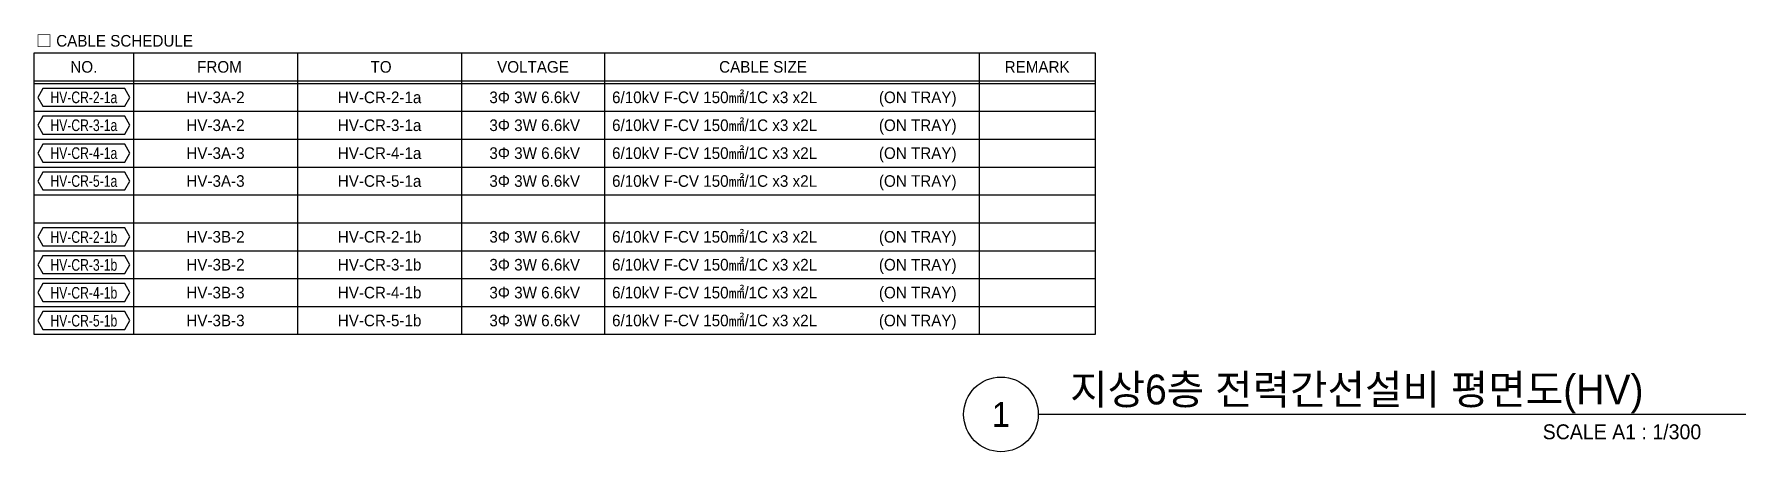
# Model space of a CAD drawing. Header units: millimetres. Extents: x 14100 to 374841, y -351975 to 881100.
# Drawn here: x 32454 to 135622, y 721650 to 746796 of the extents above; entities that cross this region are included whole.
import ezdxf
from ezdxf.enums import TextEntityAlignment as Align

# ---------------------------------------------------------------- set-up
doc = ezdxf.new("R2010")
doc.units = ezdxf.units.MM
doc.header["$LTSCALE"] = 150
for name, color, linetype in [('-----26 Electrical Cable Tray_HV_발전기 B', 103, 'Continuous'), ('-----29 Cable Schedule', 1, 'Continuous'), ('-----29 Indicator', 1, 'Continuous'), ('-----29 주기', 1, 'Continuous'), ('-----30 Text', 2, 'Continuous'), ('-----41 Drawing Title', 2, 'Continuous')]:
    doc.layers.add(name, color=color, linetype=linetype)
doc.styles.add('ELEC', font='')
doc.styles.get('ELEC').set_extended_font_data('Dotum')

msp = doc.modelspace()

# ---------------------------------------------------------------- linework, layer by layer
at = {"layer": '-----41 Drawing Title', "color": 7}
msp.add_line((135622, 723900), (92978, 723900), dxfattribs=at)
msp.add_circle((90728, 723900), 2250, dxfattribs=at)

# ---------------------------------------------------------------- texts
at = {"layer": '-----41 Drawing Title', "color": 2, "style": 'ELEC'}
msp.add_text('지상6층 전력간선설비 평면도(HV)', height=1800, dxfattribs=at).set_placement((94895, 724500))
at = {"layer": '-----41 Drawing Title', "color": 7, "style": 'ELEC'}
msp.add_text('1', height=1500, dxfattribs=at).set_placement((90728, 723900), align=Align.MIDDLE)
at = {"layer": '-----41 Drawing Title', "style": 'ELEC'}
msp.add_text('SCALE A1 : 1/300', height=900, dxfattribs=at).set_placement((132937, 722400), align=Align.RIGHT)

# ---------------------------------------------------------------- wipeouts: each hides what was drawn before it
at = {"color": 3}
msp.add_wipeout([(32454, 745672), (96407, 745672), (96407, 728716), (32454, 728716)], dxfattribs=at).translate(0, 0, 0).dxf.layer = '-----26 Electrical Cable Tray_HV_발전기 B'

# ---------------------------------------------------------------- next in the draw order: linework, layer by layer
at = {"layer": '-----29 Cable Schedule'}
for p, q in [((38434, 745672, 0), (38434, 743836, 0)), ((48325, 745672, 0), (48325, 743836, 0)), ((58217, 745672, 0), (58217, 743836, 0)), ((66828, 745672, 0), (66828, 743836, 0)), ((89407, 745672, 0), (89407, 743836, 0))]:
    msp.add_line(p, q, dxfattribs=at)
at = {"layer": '-----29 Cable Schedule', "color": 3}
for p, q in [((32454, 743992, 0), (96407, 743992, 0)), ((32454, 743836, 0), (96407, 743836, 0))]:
    msp.add_line(p, q, dxfattribs=at)
at = {"layer": '-----29 Cable Schedule', "color": 1}
for p, q in [((38434, 743836, 0), (38434, 728716, 0)), ((48325, 743836, 0), (48325, 728716, 0)), ((58217, 743836, 0), (58217, 728716, 0)), ((66828, 743836, 0), (66828, 728716, 0)), ((89407, 743836, 0), (89407, 728716, 0)), ((32454, 742156, 0), (96407, 742156, 0)), ((32454, 740476, 0), (96407, 740476, 0)), ((32454, 738796, 0), (96407, 738796, 0)), ((32454, 737116, 0), (96407, 737116, 0)), ((32454, 735436, 0), (96407, 735436, 0)), ((32454, 733756, 0), (96407, 733756, 0)), ((32454, 732076, 0), (96407, 732076, 0)), ((32454, 730396, 0), (96407, 730396, 0))]:
    msp.add_line(p, q, dxfattribs=at)
at = {"layer": '-----29 Cable Schedule', "color": 3, "elevation": 0}
msp.add_lwpolyline([(32454, 745672), (96407, 745672), (96407, 728716), (32454, 728716)], close=True, dxfattribs=at)
at = {"layer": '-----29 주기', "elevation": 0}
for points in [[(32974, 743535), (32663, 742996), (32974, 742457), (37913, 742457), (38224, 742996), (37913, 743535)], [(32974, 741855), (32663, 741316), (32974, 740777), (37913, 740777), (38224, 741316), (37913, 741855)], [(32974, 740175), (32663, 739636), (32974, 739097), (37913, 739097), (38224, 739636), (37913, 740175)], [(32974, 738495), (32663, 737956), (32974, 737417), (37913, 737417), (38224, 737956), (37913, 738495)], [(32974, 735135), (32663, 734596), (32974, 734057), (37913, 734057), (38224, 734596), (37913, 735135)], [(32974, 733455), (32663, 732916), (32974, 732377), (37913, 732377), (38224, 732916), (37913, 733455)], [(32974, 731775), (32663, 731236), (32974, 730697), (37913, 730697), (38224, 731236), (37913, 731775)], [(32974, 730095), (32663, 729556), (32974, 729017), (37913, 729017), (38224, 729556), (37913, 730095)]]:
    msp.add_lwpolyline(points, close=True, dxfattribs=at)

# ---------------------------------------------------------------- next in the draw order: texts
at = {"layer": '-----29 Indicator', "color": 2, "linetype": 'Continuous', "style": 'ELEC'}
msp.add_text('□ CABLE SCHEDULE', height=700, dxfattribs=at).set_placement((32569, 746401, 0), align=Align.MIDDLE_LEFT)
at = {"layer": '-----30 Text', "style": 'ELEC'}
msp.add_text('NO.', height=700, dxfattribs=at).set_placement((35444, 744832, 0), align=Align.MIDDLE)
for s, p in [('FROM', (43620, 744832, 0)), ('TO', (53359, 744832, 0)), ('VOLTAGE', (62519, 744832, 0)), ('CABLE SIZE', (76385, 744832, 0)), ('REMARK', (92907, 744832, 0)), ('HV-3A-2', (43379, 742996, 0)), ('HV-CR-2-1a', (53271, 742996, 0)), ('3Φ 3W 6.6kV', (62621, 742996, 0)), ('HV-3A-2', (43379, 741316, 0)), ('HV-CR-3-1a', (53271, 741316, 0)), ('3Φ 3W 6.6kV', (62621, 741316, 0)), ('HV-3A-3', (43379, 739636, 0)), ('HV-CR-4-1a', (53271, 739636, 0)), ('3Φ 3W 6.6kV', (62621, 739636, 0)), ('HV-3A-3', (43379, 737956, 0)), ('HV-CR-5-1a', (53271, 737956, 0)), ('3Φ 3W 6.6kV', (62621, 737956, 0)), ('HV-3B-2', (43379, 734596, 0)), ('HV-CR-2-1b', (53271, 734596, 0)), ('3Φ 3W 6.6kV', (62621, 734596, 0)), ('HV-3B-2', (43379, 732916, 0)), ('HV-CR-3-1b', (53271, 732916, 0)), ('3Φ 3W 6.6kV', (62621, 732916, 0)), ('HV-3B-3', (43379, 731236, 0)), ('HV-CR-4-1b', (53271, 731236, 0)), ('3Φ 3W 6.6kV', (62621, 731236, 0)), ('HV-3B-3', (43379, 729556, 0)), ('HV-CR-5-1b', (53271, 729556, 0)), ('3Φ 3W 6.6kV', (62621, 729556, 0))]:
    msp.add_text(s, height=700, dxfattribs=at).set_placement(p, align=Align.MIDDLE_CENTER)
at = {"layer": '-----30 Text', "linetype": 'Continuous', "style": 'ELEC', "width": 0.8}
for s, p in [('HV-CR-2-1a', (35444, 742996, 0)), ('HV-CR-3-1a', (35444, 741316, 0)), ('HV-CR-4-1a', (35444, 739636, 0)), ('HV-CR-5-1a', (35444, 737956, 0)), ('HV-CR-2-1b', (35444, 734596, 0)), ('HV-CR-3-1b', (35444, 732916, 0)), ('HV-CR-4-1b', (35444, 731236, 0)), ('HV-CR-5-1b', (35444, 729556, 0))]:
    msp.add_text(s, height=700, dxfattribs=at).set_placement(p, align=Align.MIDDLE)
at = {"layer": '-----30 Text', "style": 'ELEC'}
for p in [(67285, 742996, 0), (67285, 741316, 0), (67285, 739636, 0), (67285, 737956, 0), (67285, 734596, 0), (67285, 732916, 0), (67285, 731236, 0), (67285, 729556, 0)]:
    msp.add_text('6/10kV F-CV 150㎟/1C x3 x2L', height=700, dxfattribs=at).set_placement(p, align=Align.MIDDLE_LEFT)
for p in [(88050, 742996, 0), (88050, 741316, 0), (88050, 739636, 0), (88050, 737956, 0), (88050, 734596, 0), (88050, 732916, 0), (88050, 731236, 0), (88050, 729556, 0)]:
    msp.add_text('(ON TRAY)', height=700, dxfattribs=at).set_placement(p, align=Align.MIDDLE_RIGHT)

doc.saveas('drawing.dxf')
